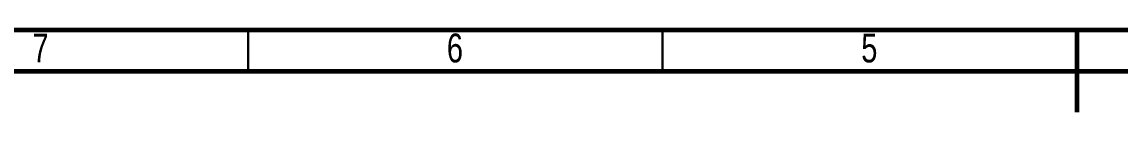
# Model space of a CAD drawing. Header units: millimetres. Extents: x 15 to 415, y 5 to 292.
# Drawn here: x 87.7 to 220.2, y 282 to 292 of the extents above; entities that cross this region are included whole.
import ezdxf

# ---------------------------------------------------------------- set-up
doc = ezdxf.new("R2010")
doc.units = ezdxf.units.MM
doc.styles.add('SLDTEXTSTYLE0', font='TXT', dxfattribs={"width": 0.75})

msp = doc.modelspace()

# ---------------------------------------------------------------- linework, layer by layer
at = {"color": 7, "linetype": 'Continuous', "lineweight": 60}
for p, q in [((15, 292), (415, 292)), ((215, 292), (215, 282)), ((20, 287), (410, 287))]:
    msp.add_line(p, q, dxfattribs=at)
at = {"color": 7, "linetype": 'Continuous', "lineweight": 30}
for p, q in [((115, 292), (115, 287)), ((165, 292), (165, 287))]:
    msp.add_line(p, q, dxfattribs=at)

# ---------------------------------------------------------------- texts
at = {"color": 7, "linetype": 'Continuous', "lineweight": 0, "char_height": 3.5, "attachment_point": 2, "style": 'SLDTEXTSTYLE0'}
for s, insert in [('7', (89.96, 291.54)), ('6', (139.96, 291.54)), ('5', (189.96, 291.54))]:
    msp.add_mtext(s, dxfattribs=dict(at, insert=insert))

doc.saveas('drawing.dxf')
